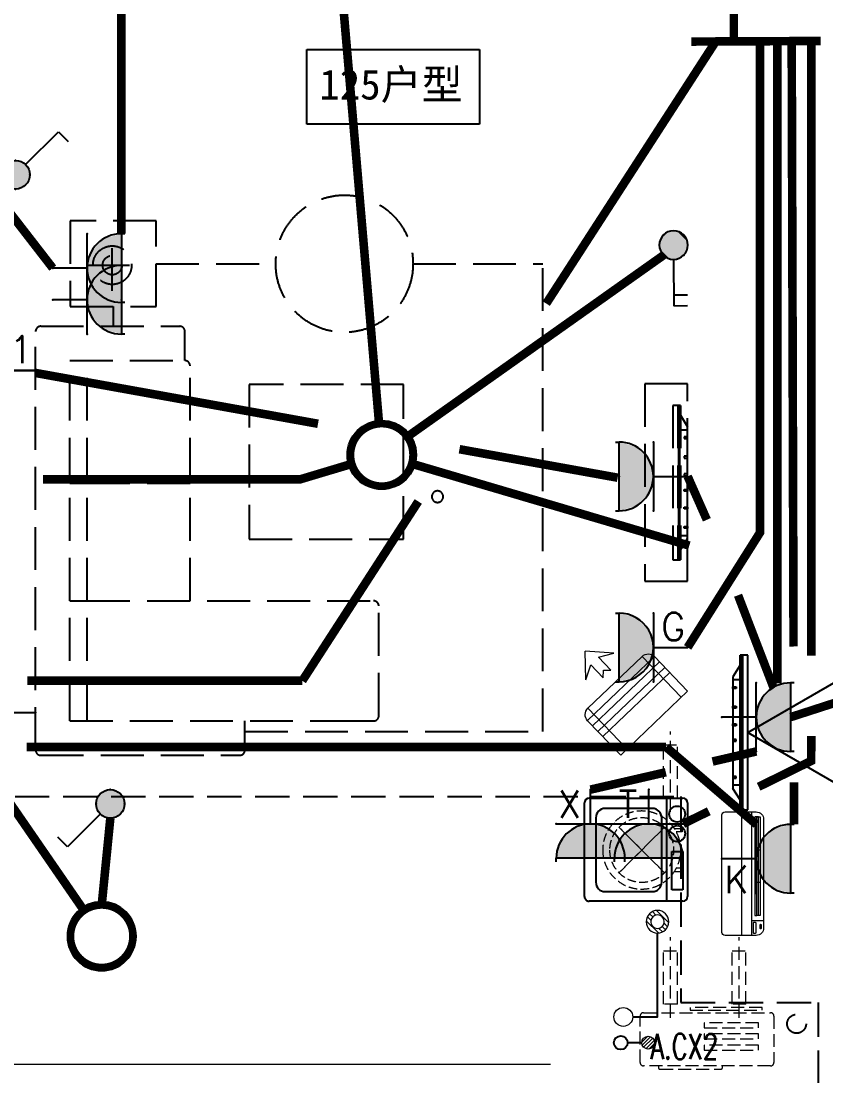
# Model space of a CAD drawing. Extents: x 3443499 to 7125205, y -1700016 to -264854.
# Drawn here: x 3694425 to 3699115, y -867712 to -861565 of the extents above; entities that cross this region are included whole.
import ezdxf
from ezdxf.enums import TextEntityAlignment as Align

# ---------------------------------------------------------------- set-up
doc = ezdxf.new("R2010")
doc.units = 0
doc.header["$LTSCALE"] = 1000
doc.header["$MEASUREMENT"] = 0
for name, pattern in [('$1$DASH', [0.35, 0.25, -0.1]), ('__DASH', [0.35, 0.25, -0.1]), ('A户型$0$DASH', [0.35, 0.25, -0.1]), ('DASH', [0.35, 0.25, -0.1]), ('HIDDEN', [0.375, 0.25, -0.125])]:
    doc.linetypes.add(name, pattern=pattern)
doc.layers.get('0').update_dxf_attribs({"linetype": 'CONTINUOUS'})
for name, color, linetype in [('!校对', 2, 'CONTINUOUS'), ('3.5方案汇报，与郭总、侯月琴确定户型_t8$0$2020.03.04 -1安徽标准化洋房户型(UA）_t8_t8$0$fur', 252, 'CONTINUOUS'), ('3.5方案汇报，与郭总、侯月琴确定户型_t8$0$2020.03.04 -1安徽标准化洋房户型(UA）_t8_t8$0$FURN', 252, 'CONTINUOUS'), ('5fur', 175, 'CONTINUOUS'), ('EQUIP-插座', 3, 'CONTINUOUS'), ('EQUIP-照明', 3, 'CONTINUOUS'), ('LVTRY', 252, 'CONTINUOUS'), ('TEL_TEXT', 7, 'CONTINUOUS'), ('VPIPE-凝结', 150, 'CONTINUOUS'), ('VPIPE-雨水', 4, 'DASH'), ('WIRE-照明', 2, 'CONTINUOUS')]:
    doc.layers.add(name, color=color, linetype=linetype)
for name, color, linetype, lineweight in [('EQUIP_地漏', 7, 'CONTINUOUS', 18), ('VPIPE-废水', 31, 'TG_F', 18), ('平面-看线', 252, 'CONTINUOUS', 15), ('平面-空调室内机', 176, 'CONTINUOUS', 9), ('平面-空调预留孔', 252, 'CONTINUOUS', 15)]:
    doc.layers.add(name, color=color, linetype=linetype, lineweight=lineweight)
doc.styles.add('_TCH_DIM', font='SIMPLEX', dxfattribs={"bigfont": 'GBCBIG'})
doc.styles.add('_TEL_DIM', font='SIMPLEX', dxfattribs={"width": 0.8, "height": 3.5, "bigfont": 'HZTXT'})
doc.styles.add('DIM_FONT', font='SIMPLEX', dxfattribs={"width": 0.7, "bigfont": 'GBCBIG'})
doc.styles.get("Standard").update_dxf_attribs({"font": 'gbenor.shx', "bigfont": 'gbcbig.shx'})
doc.styles.add('TG_LINETYPE', font='SIMPLEX', dxfattribs={"width": 0.8, "height": 3, "bigfont": 'HZTXT'})
doc.styles.add('黑体', font='simhei.ttf')
doc.linetypes.add('TG_F', pattern='A,2,-0.3,["F",TG_LINETYPE,S=0.1,R=0,X=-0.23,Y=-0.15],0', length=2.3)

# ---------------------------------------------------------------- blocks, each defined once
blk = doc.blocks.new('$equip$00001150')
at = {"const_width": 0.1}
blk.add_lwpolyline([(-0.45, 0, 1), (0.45, 0, 1)], format="xyb", close=True, dxfattribs=at)
blk.add_circle((0, 0), 0.5)
at = {"flags": 9}
blk.add_attdef('A', (0, 0), '', height=0.00002, dxfattribs=at)
blk = doc.blocks.new('$equip$00001962')
for p, q in [((0.147, 0.356), (0.625, 0.833)), ((0.625, 0.833), (0.766, 0.692))]:
    blk.add_line(p, q)
blk.add_circle((0, 0.208), 0.208)
for p in [(0, 0.417), (-0.208, 0.208), (0.208, 0.208), (0, 0)]:
    blk.add_point(p)
for points in [[(-0.18, 0.313), (0.18, 0.313), (-0.208, 0.208), (0.208, 0.208)], [(-0.104, 0.389), (0.104, 0.389), (-0.18, 0.313), (0.18, 0.313)], [(0, 0.417), (0, 0.417), (-0.104, 0.389), (0.104, 0.389)], [(-0.18, 0.104), (0.18, 0.104), (-0.208, 0.208), (0.208, 0.208)], [(-0.104, 0.028), (0.104, 0.028), (-0.18, 0.104), (0.18, 0.104)], [(0, 0), (0, 0), (-0.104, 0.028), (0.104, 0.028)]]:
    blk.add_solid(points)
at = {"layer": 'TEL_TEXT', "style": '_TEL_DIM', "flags": 1}
blk.add_attdef('A', text='', height=0.00002, dxfattribs=at).set_placement((0, 0), align=Align.MIDDLE_CENTER)
blk = doc.blocks.new('$equip$00001963')
for p, q in [((0.147, 0.356), (0.625, 0.833)), ((0.625, 0.833), (0.766, 0.692)), ((0.512, 0.72), (0.653, 0.579))]:
    blk.add_line(p, q)
blk.add_circle((0, 0.208), 0.208)
for p in [(0, 0.417), (-0.208, 0.208), (0.208, 0.208), (0, 0)]:
    blk.add_point(p)
for points in [[(-0.18, 0.313), (0.18, 0.313), (-0.208, 0.208), (0.208, 0.208)], [(-0.104, 0.389), (0.104, 0.389), (-0.18, 0.313), (0.18, 0.313)], [(0, 0.417), (0, 0.417), (-0.104, 0.389), (0.104, 0.389)], [(-0.18, 0.104), (0.18, 0.104), (-0.208, 0.208), (0.208, 0.208)], [(-0.104, 0.028), (0.104, 0.028), (-0.18, 0.104), (0.18, 0.104)], [(0, 0), (0, 0), (-0.104, 0.028), (0.104, 0.028)]]:
    blk.add_solid(points)
at = {"layer": 'TEL_TEXT', "style": '_TEL_DIM', "flags": 1}
blk.add_attdef('A', text='', height=0.00002, dxfattribs=at).set_placement((0, 0), align=Align.MIDDLE_CENTER)
blk = doc.blocks.new('$equip$00001237')
for p, q in [((-0.5, 1.05), (-0.5, 1)), ((-0.5, 1), (0.5, 1)), ((0.5, 1.05), (0.5, 1)), ((0.5, 0.5), (-0.5, 0.5)), ((0, 0.5), (0, 0))]:
    blk.add_line(p, q)
blk.add_arc((0, 1), 0.5, 180, 0)
for p in [(0, 1), (-0.5, 0.5), (0.5, 0.5), (0, 0)]:
    blk.add_point(p)
for points in [[(0.433, 0.75), (-0.433, 0.75), (0.5, 1), (-0.5, 1)], [(0.25, 0.567), (-0.25, 0.567), (0.433, 0.75), (-0.433, 0.75)], [(0, 0.5), (0, 0.5), (0.25, 0.567), (-0.25, 0.567)]]:
    blk.add_solid(points)
at = {"flags": 9}
blk.add_attdef('A', (0, 0), '', height=0.00002, dxfattribs=at)
blk = doc.blocks.new('$equip$00001764')
for p, q in [((-0.5, 1.05), (-0.5, 1)), ((-0.5, 1), (0.5, 1)), ((0.5, 1.05), (0.5, 1)), ((0.5, 0.5), (-0.5, 0.5)), ((0, 0.5), (0, 0))]:
    blk.add_line(p, q)
blk.add_arc((0, 1), 0.5, 180, 0)
for p in [(-0.5, 0.5), (0.5, 0.5), (0, 0)]:
    blk.add_point(p)
for points in [[(0.433, 0.75), (-0.433, 0.75), (0.5, 1), (-0.5, 1)], [(0.25, 0.567), (-0.25, 0.567), (0.433, 0.75), (-0.433, 0.75)], [(0, 0.5), (0, 0.5), (0.25, 0.567), (-0.25, 0.567)]]:
    blk.add_solid(points)
at = {"color": 7, "style": '_TEL_DIM'}
blk.add_attdef('$TEXT$', text='', height=0.4, dxfattribs=at).set_placement((0.303, 0.211), align=Align.MIDDLE_CENTER)
at = {"color": 7, "style": '_TEL_DIM', "flags": 1}
blk.add_attdef('A', text='', height=0.00002, dxfattribs=at).set_placement((0, 0), align=Align.MIDDLE_CENTER)
blk = doc.blocks.new('3.5方案汇报，与郭总、侯月琴确定户型_t8$0$2020.03.04 -1安徽标准化洋房户型(UA）_t8_t8$0$sdfgsdfgsdfg')
at = {"layer": '3.5方案汇报，与郭总、侯月琴确定户型_t8$0$2020.03.04 -1安徽标准化洋房户型(UA）_t8_t8$0$FURN'}
h = blk.add_hatch(dxfattribs=at)
h.set_pattern_fill('ANSI31', color=256, scale=100, angle=225, style=0)
h.set_pattern_definition([(360, (-130272.125, -44238.089), (4e-15, 9.152), [])])
h.paths.add_polyline_path([(-68957.8, -54984.3), (-68957.8, -54178.9), (-68972, -54178.9), (-68972, -54984.3)])
for p, q in [((-68997.5, -54581.6), (-70393.9, -53775.4)), ((-68957.8, -54178.9), (-68997.5, -54178.9)), ((-68997.5, -54178.9), (-68997.5, -54984.3)), ((-68972, -54178.9), (-68972, -54984.3)), ((-68957.8, -54178.9), (-68957.8, -54984.3)), ((-68957.8, -54230.8), (-68920, -54290.5)), ((-68920, -54872.7), (-68920, -54290.5)), ((-68957.8, -54306.5), (-68920, -54306.5)), ((-68937.6, -54343.1), (-68937.6, -54352.6)), ((-68920, -54343.1), (-68937.6, -54343.1)), ((-68920, -54352.6), (-68920, -54343.1)), ((-68937.6, -54352.6), (-68920, -54352.6)), ((-68937.6, -54444.2), (-68937.6, -54453.8)), ((-68920, -54444.2), (-68937.6, -54444.2)), ((-68937.6, -54453.8), (-68920, -54453.8)), ((-68920, -54453.8), (-68920, -54444.2)), ((-68937.6, -54536.4), (-68937.6, -54546)), ((-68920, -54536.4), (-68937.6, -54536.4)), ((-68937.6, -54546), (-68920, -54546)), ((-68920, -54546), (-68920, -54536.4)), ((-68997.5, -54581.6), (-70393.9, -55387.8)), ((-68937.6, -54626.8), (-68937.6, -54617.2)), ((-68937.6, -54617.2), (-68920, -54617.2)), ((-68920, -54617.2), (-68920, -54626.8)), ((-68920, -54626.8), (-68937.6, -54626.8)), ((-68937.6, -54719), (-68937.6, -54709.4)), ((-68937.6, -54709.4), (-68920, -54709.4)), ((-68920, -54719), (-68937.6, -54719)), ((-68920, -54709.4), (-68920, -54719)), ((-68937.6, -54820.1), (-68937.6, -54810.6)), ((-68937.6, -54810.6), (-68920, -54810.6)), ((-68920, -54820.1), (-68937.6, -54820.1)), ((-68920, -54810.6), (-68920, -54820.1)), ((-68957.8, -54856.7), (-68920, -54856.7)), ((-68957.8, -54932.4), (-68920, -54872.7)), ((-68997.5, -54984.3), (-68957.8, -54984.3))]:
    blk.add_line(p, q, dxfattribs=at)
blk = doc.blocks.new('A$C00A30745')
at = {"layer": '5fur', "color": 252, "linetype": 'A户型$0$DASH'}
for p, q in [((7202.1, 3114.4), (6702.1, 3114.4)), ((6702.1, 3114.4), (6702.1, 2614.4)), ((7202.1, 2614.4), (7202.1, 3114.4)), ((6946.9, 2706.1), (6946.9, 3006.1)), ((6796.9, 2856.1), (7096.9, 2856.1)), ((7202.1, 2864.4), (7899.4, 2864.4)), ((8699.4, 2864.4), (9456.7, 2864.4)), ((9456.7, 139.4), (9456.7, 2864.4)), ((6702.1, 2614.4), (7202.1, 2614.4)), ((6952.1, 2614.4), (6952.1, 2500)), ((6500, 30), (6500, 2470)), ((6530, 2500), (7340, 2500)), ((7370, 2300), (7370, 2470)), ((6700, 200), (6700, 2300)), ((6700, 2300), (7370, 2300)), ((6800, 200), (6800, 2300)), ((7400, 900), (7400, 2270)), ((8644.4, 2160.3), (7744.4, 2160.3)), ((7744.4, 2160.3), (7744.4, 1260.3)), ((8644.4, 1260.3), (8644.4, 2160.3)), ((10300, 2164.2), (10050, 2164.2)), ((10050, 2164.2), (10050, 1014.2)), ((10300, 1014.2), (10300, 2164.2)), ((10257.8, 2039.2), (10213.4, 2039.2)), ((10213.4, 2039.2), (10213.4, 1139.2)), ((10241.9, 2039.2), (10241.9, 1139.2)), ((10241.9, 2030.9), (10257.8, 2030.9)), ((10257.8, 2039.2), (10257.8, 1139.2)), ((10241.9, 2020.7), (10257.8, 2020.7)), ((10241.9, 2010.5), (10257.8, 2010.5)), ((10241.9, 2000.2), (10257.8, 2000.2)), ((10241.9, 1990), (10257.8, 1990)), ((10241.9, 1979.8), (10257.8, 1979.8)), ((10241.9, 1969.5), (10257.8, 1969.5)), ((10257.8, 1981.2), (10300, 1914.5)), ((10241.9, 1959.3), (10257.8, 1959.3)), ((10241.9, 1949.1), (10257.8, 1949.1)), ((10241.9, 1938.9), (10257.8, 1938.9)), ((10241.9, 1928.6), (10257.8, 1928.6)), ((10241.9, 1918.4), (10257.8, 1918.4)), ((10241.9, 1908.2), (10257.8, 1908.2)), ((10300, 1263.9), (10300, 1914.5)), ((10241.9, 1898), (10257.8, 1898)), ((10241.9, 1887.7), (10257.8, 1887.7)), ((10241.9, 1877.5), (10257.8, 1877.5)), ((10241.9, 1867.3), (10257.8, 1867.3)), ((10241.9, 1857), (10257.8, 1857)), ((10241.9, 1846.8), (10257.8, 1846.8)), ((10257.8, 1896.6), (10300, 1896.6)), ((10280.4, 1855.8), (10280.4, 1845.1)), ((10300, 1855.8), (10280.4, 1855.8)), ((10280.4, 1845.1), (10300, 1845.1)), ((10300, 1845.1), (10300, 1855.8)), ((10241.9, 1836.6), (10257.8, 1836.6)), ((10241.9, 1826.4), (10257.8, 1826.4)), ((10241.9, 1816.1), (10257.8, 1816.1)), ((10241.9, 1805.9), (10257.8, 1805.9)), ((10241.9, 1795.7), (10257.8, 1795.7)), ((10241.9, 1785.5), (10257.8, 1785.5)), ((10241.9, 1775.2), (10257.8, 1775.2)), ((10241.9, 1765), (10257.8, 1765)), ((10241.9, 1754.8), (10257.8, 1754.8)), ((10241.9, 1744.5), (10257.8, 1744.5)), ((10241.9, 1734.3), (10257.8, 1734.3)), ((10241.9, 1724.1), (10257.8, 1724.1)), ((10280.4, 1742.7), (10280.4, 1732)), ((10300, 1742.7), (10280.4, 1742.7)), ((10280.4, 1732), (10300, 1732)), ((10300, 1732), (10300, 1742.7)), ((10241.9, 1713.9), (10257.8, 1713.9)), ((10241.9, 1703.6), (10257.8, 1703.6)), ((10241.9, 1693.4), (10257.8, 1693.4)), ((10241.9, 1683.2), (10257.8, 1683.2)), ((10241.9, 1673), (10257.8, 1673)), ((10241.9, 1662.7), (10257.8, 1662.7)), ((10241.9, 1652.5), (10257.8, 1652.5)), ((10241.9, 1642.3), (10257.8, 1642.3)), ((10241.9, 1632), (10257.8, 1632)), ((10241.9, 1621.8), (10257.8, 1621.8)), ((10241.9, 1611.6), (10257.8, 1611.6)), ((10241.9, 1601.4), (10257.8, 1601.4)), ((10280.4, 1639.6), (10280.4, 1628.9)), ((10300, 1639.6), (10280.4, 1639.6)), ((10280.4, 1628.9), (10300, 1628.9)), ((10300, 1628.9), (10300, 1639.6)), ((6700, 1585), (6800, 1585)), ((6800, 1585), (7400, 1585)), ((10241.9, 1591.1), (10257.8, 1591.1)), ((10241.9, 1580.9), (10257.8, 1580.9)), ((10241.9, 1570.7), (10257.8, 1570.7)), ((10241.9, 1560.5), (10257.8, 1560.5)), ((10241.9, 1550.2), (10257.8, 1550.2)), ((10241.9, 1540), (10257.8, 1540)), ((10280.4, 1538.7), (10280.4, 1549.4)), ((10280.4, 1549.4), (10300, 1549.4)), ((10300, 1538.7), (10280.4, 1538.7)), ((10300, 1549.4), (10300, 1538.7)), ((10241.9, 1529.8), (10257.8, 1529.8)), ((10241.9, 1519.5), (10257.8, 1519.5)), ((10241.9, 1509.3), (10257.8, 1509.3)), ((10241.9, 1499.1), (10257.8, 1499.1)), ((10241.9, 1488.9), (10257.8, 1488.9)), ((10241.9, 1478.6), (10257.8, 1478.6)), ((10241.9, 1468.4), (10257.8, 1468.4)), ((10241.9, 1458.2), (10257.8, 1458.2)), ((10241.9, 1448), (10257.8, 1448)), ((10241.9, 1437.7), (10257.8, 1437.7)), ((10241.9, 1427.5), (10257.8, 1427.5)), ((10241.9, 1417.3), (10257.8, 1417.3)), ((10280.4, 1435.7), (10280.4, 1446.4)), ((10280.4, 1446.4), (10300, 1446.4)), ((10300, 1435.7), (10280.4, 1435.7)), ((10300, 1446.4), (10300, 1435.7)), ((10241.9, 1407), (10257.8, 1407)), ((10241.9, 1396.8), (10257.8, 1396.8)), ((10241.9, 1386.6), (10257.8, 1386.6)), ((10241.9, 1376.4), (10257.8, 1376.4)), ((10241.9, 1366.1), (10257.8, 1366.1)), ((10241.9, 1355.9), (10257.8, 1355.9)), ((10241.9, 1345.7), (10257.8, 1345.7)), ((10241.9, 1335.4), (10257.8, 1335.4)), ((10241.9, 1325.2), (10257.8, 1325.2)), ((10241.9, 1315), (10257.8, 1315)), ((10241.9, 1304.8), (10257.8, 1304.8)), ((10241.9, 1294.5), (10257.8, 1294.5)), ((10280.4, 1322.6), (10280.4, 1333.3)), ((10280.4, 1333.3), (10300, 1333.3)), ((10300, 1322.6), (10280.4, 1322.6)), ((10300, 1333.3), (10300, 1322.6)), ((7744.4, 1260.3), (8644.4, 1260.3)), ((10241.9, 1284.3), (10257.8, 1284.3)), ((10241.9, 1274.1), (10257.8, 1274.1)), ((10241.9, 1263.9), (10257.8, 1263.9)), ((10241.9, 1253.6), (10257.8, 1253.6)), ((10241.9, 1243.4), (10257.8, 1243.4)), ((10241.9, 1233.2), (10257.8, 1233.2)), ((10257.8, 1281.7), (10300, 1281.7)), ((10257.8, 1197.1), (10300, 1263.9)), ((10241.9, 1222.9), (10257.8, 1222.9)), ((10241.9, 1212.7), (10257.8, 1212.7)), ((10241.9, 1202.5), (10257.8, 1202.5)), ((10241.9, 1192.3), (10257.8, 1192.3)), ((10241.9, 1182), (10257.8, 1182)), ((10241.9, 1171.8), (10257.8, 1171.8)), ((10213.4, 1139.2), (10257.8, 1139.2)), ((10241.9, 1161.6), (10257.8, 1161.6)), ((10241.9, 1151.4), (10257.8, 1151.4)), ((10241.9, 1141.1), (10257.8, 1141.1)), ((10050, 1014.2), (10300, 1014.2)), ((6700, 900), (6800, 900)), ((6800, 900), (8470, 900)), ((8500, 230), (8500, 870)), ((6700, 200), (8347.3, 200)), ((7720, 30), (7720, 200)), ((8347.3, 200), (8470, 200)), ((7720, 139.4), (9456.7, 139.4)), ((6530, 0), (7690, 0))]:
    blk.add_line(p, q, dxfattribs=at)
for centre, radius in [((8299.4, 2864.4), 400), ((6946.9, 2856.1), 112.5), ((6946.9, 2856.1), 56.2)]:
    blk.add_circle(centre, radius, dxfattribs=at)
for centre, start, end in [((6530, 2470), 90, 180), ((7340, 2470), 0, 90), ((7370, 2270), 0, 90), ((8470, 870), 0, 90), ((8470, 230), 270, 0), ((6530, 30), 180, 270), ((7690, 30), 270, 0)]:
    blk.add_arc(centre, 30, start, end, dxfattribs=at)
blk = doc.blocks.new('$TwtSys$00000543')
at = {"color": 252}
for p, q in [((-93.6, -8.5), (8.5, 93.6)), ((-8.5, -93.6), (93.6, 8.5)), ((12.5, 55), (41.7, 84.2)), ((39.9, 39.9), (66.5, 66.5)), ((55, 12.5), (84.2, 41.7)), ((-84.2, -41.7), (-55, -12.5)), ((-66.5, -66.5), (-39.9, -39.9)), ((-41.7, -84.2), (-12.5, -55))]:
    blk.add_line(p, q, dxfattribs=at)
for radius in [94, 56.4]:
    blk.add_circle((0, 0), radius, dxfattribs=at)
blk = doc.blocks.new('dnfhfn')
at = {"color": 252, "linetype": '$1$DASH', "ltscale": 0.2}
for p, q in [((101.9, 462.7, 0), (121.9, 462.7, 0)), ((101.9, 417.2, 0), (101.9, 462.7, 0)), ((121.9, 462.7, 0), (121.9, 429, 0)), ((353.1, 462.7, 0), (333.1, 462.7, 0)), ((333.1, 462.7, 0), (333.1, 429, 0)), ((353.1, 417.2, 0), (353.1, 462.7, 0))]:
    blk.add_line(p, q, dxfattribs=at)
at = {"color": 252, "linetype": '$1$DASH', "ltscale": 0.2, "elevation": 0}
for points in [[(94.9, 360.1), (94.9, 360.1), (360.1, 94.9), (360.1, 94.9)], [(360.1, 360.1), (94.9, 94.9), (94.9, 94.9), (360.1, 360.1)]]:
    blk.add_lwpolyline(points, close=True, dxfattribs=at)
at = {"color": 252, "linetype": '$1$DASH', "ltscale": 0.2}
for radius in [227.5, 187.5]:
    blk.add_circle((227.5, 227.5, 0), radius, dxfattribs=at)
blk = doc.blocks.new('$TwtSys$00000141')
at = {"color": 1}
for p, q in [((-47.1, 3.8), (-5, 45.9)), ((-47.1, 3.8), (-5, 45.9)), ((-43.6, -17.5), (17.5, 43.6)), ((-43.6, -17.5), (17.5, 43.6)), ((-33.2, -33.2), (33.2, 33.2)), ((-33.2, -33.2), (33.2, 33.2)), ((-16.2, -43.5), (43.8, 16.4)), ((-16.2, -43.5), (43.8, 16.4)), ((5.7, -46.1), (46.1, -5.7)), ((5.7, -46.1), (46.1, -5.7))]:
    blk.add_line(p, q, dxfattribs=at)
blk.add_circle((0, 0), 47, dxfattribs=at)
blk.add_circle((0, 0), 47, dxfattribs=at)
blk = doc.blocks.new('fergve')
at = {"layer": '平面-空调预留孔', "color": 8, "linetype": 'DASH', "ltscale": 0.3}
for p, q in [((119062.7, 54987.6), (119062.7, 54977.6)), ((119072.7, 54967.6), (119425.6, 54967.6)), ((119435.6, 54977.6), (119435.6, 54987.6))]:
    blk.add_line(p, q, dxfattribs=at)
for points in [[(119666.7, 55326.8), (119246.8, 55326.8), (119246.8, 55311.6), (119666.7, 55311.6)], [(119645.5, 55239.2), (119330, 55239.2), (119330, 55210.2), (119645.5, 55210.2)], [(119645.5, 55173.4), (119330, 55173.4), (119330, 55144.4), (119645.5, 55144.4)], [(119645.5, 55107.6), (119330, 55107.6), (119330, 55078.6), (119645.5, 55078.6)]]:
    blk.add_lwpolyline(points, close=True, dxfattribs=at)
blk.add_lwpolyline([(119715.9, 54987.6), (118975.9, 54987.6, -0.414214), (118955.9, 55007.6), (118955.9, 55277.6, -0.414214), (118975.9, 55297.6), (119715.9, 55297.6, -0.414214), (119735.9, 55277.6), (119735.9, 55007.6, -0.414214)], format="xyb", close=True, dxfattribs=at)
for centre, start, end in [((119072.7, 54977.6), 180, 270), ((119425.6, 54977.6), 270, 0)]:
    blk.add_arc(centre, 10, start, end, dxfattribs=at)
at = {"layer": '平面-空调预留孔', "color": 8, "linetype": 'DASH', "ltscale": 0.3, "style": '_TCH_DIM', "width": 0.705882}
blk.add_text('A.CX2', height=146.88, dxfattribs=at).set_placement((119015.3, 55027.3))
blk = doc.blocks.new('dasdasf1sa2f31as32f')
at = {"color": 8}
for p, q in [((-116, 585.6), (43.3, 640.5)), ((82.7, 476.6), (43.3, 640.5)), ((-22.8, 585.5), (-116, 585.6)), ((-22.8, 585.5), (-73.4, 493.2)), ((32.4, 555.1), (-18.1, 462.9)), ((82.7, 476.6), (32.4, 555.1)), ((-473.5, 259.7), (-339.5, 504)), ((-269.8, 524.3), (-427.7, 236.5)), ((134.6, 245.5), (-338.8, 505.1)), ((-269.8, 524.3), (113.7, 314)), ((-31.3, 504.4), (-73.4, 493.2)), ((-18.1, 462.9), (-31.3, 504.4)), ((114.7, 208.4), (-359.1, 468.2)), ((72.3, 131.9), (-401.1, 391.6)), ((92.6, 168.8), (-380.9, 428.5)), ((113.7, 314), (-44.2, 26.2)), ((0, 0), (-473.5, 259.7)), ((134, 244.4), (0, 0))]:
    blk.add_line(p, q, dxfattribs=at)
for centre, start, end in [((-294.5, 479.4), 61.25933, 151.25933), ((89, 269), 331.25933, 61.25933)]:
    blk.add_arc(centre, 51.3, start, end, dxfattribs=at)
blk = doc.blocks.new('dongkong')
at = {"layer": '平面-空调预留孔', "color": 8, "linetype": 'HIDDEN', "ltscale": 0.3}
for p, q in [((-603796, 210899.9), (-603796, 210431.5)), ((-603836, 210821), (-603836, 210510.8)), ((-603836, 210821), (-603756, 210821)), ((-603756, 210821), (-603756, 210510.8))]:
    blk.add_line(p, q, dxfattribs=at)
blk.add_lwpolyline([(-603756, 210510.8), (-603836, 210510.8)], dxfattribs=at)
blk = doc.blocks.new('A$C001338C2')
at = {"color": 8}
for p, q in [((0, 248.6), (0, 22)), ((845, 303.6), (55, 303.6)), ((109.1, 214.8), (109.1, 303.6)), ((900, 22), (900, 248.6)), ((22, 0), (878, 0))]:
    blk.add_line(p, q, dxfattribs=at)
at = {"color": 8, "lineweight": 5}
for p, q in [((864.6, 278.7), (144.5, 278.7)), ((144.5, 278.7), (144.5, 265.8)), ((387, 278.7), (144.5, 278.7)), ((144.5, 278.7), (144.5, 252.9)), ((144.5, 265.8), (864.6, 265.8)), ((144.5, 239.9), (144.5, 252.9)), ((144.5, 252.9), (864.6, 252.9)), ((864.6, 239.9), (144.5, 239.9)), ((387, 239.9), (387, 278.7)), ((622, 239.9), (387, 239.9)), ((864.6, 278.7), (622, 278.7)), ((622, 278.7), (622, 239.9)), ((864.6, 252.9), (864.6, 278.7)), ((864.6, 265.8), (864.6, 239.9)), ((900, 214.8), (0, 214.8)), ((900, 143.2), (0, 143.2))]:
    blk.add_line(p, q, dxfattribs=at)
at = {"color": 8}
for points in [[(89.2, 226.4), (22.2, 226.4, -0.414214), (16.7, 231.9), (16.7, 243.1, -0.414214), (22.2, 248.6), (89.2, 248.6, -0.414214), (94.7, 243.1), (94.7, 231.9, -0.414214)], [(73.1, 275), (56.8, 275, -0.414214), (51.3, 280.5), (51.3, 283.4, -0.414214), (56.8, 288.9), (73.1, 288.9, -0.414214), (78.6, 283.4), (78.6, 280.5, -0.414214)]]:
    blk.add_lwpolyline(points, format="xyb", close=True, dxfattribs=at)
for centre, radius, start, end in [((55, 248.6), 55, 90, 180), ((845, 248.6), 55, 360, 90), ((22, 22), 22, 180, 270), ((878, 22), 22, 270, 360)]:
    blk.add_arc(centre, radius, start, end, dxfattribs=at)
blk = doc.blocks.new('A$C25274923')
at = {"color": 252}
for p, q in [((8181.5, 8013.6), (9187.5, 8013.6)), ((8181.5, 7577.6), (8181.5, 8013.6)), ((9187.5, 8013.6), (9187.5, 7577.6)), ((9187.5, 7577.6), (8181.5, 7577.6)), ((10308.5, 3340), (10371.8, 3340)), ((10308.5, 3115.5), (10308.5, 3340)), ((10371.8, 3340), (10371.8, 3115.5)), ((10371.8, 3115.5), (10308.5, 3115.5))]:
    blk.add_line(p, q, dxfattribs=at)
at = {"color": 252, "linetype": 'DASH', "ltscale": 0.8}
for p, q in [((2840, 3660), (10359.9, 3660)), ((10359.9, 3660), (10359.9, 2460)), ((10359.9, 2460), (11160, 2460)), ((11160, 2460), (11160, 1860))]:
    blk.add_line(p, q, dxfattribs=at)
at = {"color": 252, "linetype": '__DASH'}
for start, end in [(90, 270), (270, 90)]:
    blk.add_arc((8942.2, 5407.1), 33.3, start, end, dxfattribs=at)
at = {"layer": 'LVTRY', "color": 252}
for p, q in [((9826.4, 3649.7), (10372.8, 3649.7)), ((10277.2, 3649.7), (10277.2, 3049.1)), ((9799.2, 3076.7), (9799.2, 3622.1)), ((10194.8, 3590.3), (9918.9, 3590.3)), ((10400, 3622.1), (10400, 3076.7)), ((9864.9, 3535.6), (9864.9, 3160.1)), ((10248.7, 3160.1), (10248.7, 3535.6)), ((9918.9, 3105.4), (10194.8, 3105.4)), ((10372.8, 3049.1), (9826.4, 3049.1))]:
    blk.add_line(p, q, dxfattribs=at)
for centre, major_axis, start_param, end_param in [((9826.4, 3622.1), (0, 27.6), 0, 1.570796), ((10372.8, 3622.1), (0, 27.6), -1.570796, 0), ((9918.9, 3535.6), (0, 54.7), 0, 1.570796), ((10194.8, 3535.6), (0, 54.7), 4.712389, 6.283185), ((10338.6, 3557.4), (0, 46.9), 1.570796327116953, 7.85398163429654), ((10338.6, 3443.3), (0, 46.9), 1.570796327130222, 7.853981634309808), ((9918.9, 3160.1), (0, 54.7), 1.570796, 3.141593), ((10194.8, 3160.1), (0, 54.7), 3.141593, 4.712389), ((9826.4, 3076.7), (0, 27.6), 1.570796, 3.141593), ((10372.8, 3076.7), (0, 27.6), 3.141593, 4.712389)]:
    blk.add_ellipse(centre, major_axis=major_axis, ratio=0.986385, start_param=start_param, end_param=end_param, dxfattribs=at)
at = {"layer": 'VPIPE-凝结', "color": 252, "ltscale": 0.1}
for points in [[(10080, 2375), (10224.1, 2375), (10224.1, 2864.2)], [(10132.4, 2225), (10050, 2225)]]:
    blk.add_lwpolyline(points, dxfattribs=at)
at = {"layer": 'VPIPE-凝结', "color": 252}
blk.add_circle((10010, 2225), 40, dxfattribs=at)
at = {"layer": 'VPIPE-废水', "color": 252}
blk.add_circle((10025, 2375), 55, dxfattribs=at)
at = {"layer": 'VPIPE-雨水', "color": 252}
blk.add_circle((11035, 2335), 55, dxfattribs=at)
at = {"layer": '平面-看线', "color": 252}
blk.add_line((3700, 2100), (9600, 2100), dxfattribs=at)
at = {"color": 252}
blk.add_blockref('A$C00A30745', (100, 3900), dxfattribs=at)
at = {"layer": 'EQUIP_地漏', "color": 252, "xscale": -0.7000000000000001, "yscale": 0.7000000000000001, "zscale": 0.7}
blk.add_blockref('$TwtSys$00000543', (10224.1, 2930), dxfattribs=at)
at = {"layer": 'EQUIP_地漏', "color": 252, "xscale": -0.8, "yscale": -0.8, "zscale": 0.8, "rotation": 180}
blk.add_blockref('$TwtSys$00000141', (10170, 2225), dxfattribs=at)
at = {"layer": '平面-空调室内机', "color": 252, "ltscale": 0.3, "rotation": 180}
for p in [(-593496.1, 214470.7), (-593496.1, 213270.8), (-593096, 213270.8)]:
    blk.add_blockref('dongkong', p, dxfattribs=at)
at = {"layer": '平面-空调预留孔', "color": 252, "xscale": -1}
for name, p, rotation in [('dasdasf1sa2f31as32f', (10009.8, 3900), 15.00000000331026), ('dnfhfn', (9904.9, 3120.3, 0), 270)]:
    blk.add_blockref(name, p, dxfattribs=dict(at, rotation=rotation))
at = {"layer": '平面-空调预留孔', "color": 252, "xscale": -0.800000000046565, "yscale": 0.800000000046565, "zscale": 0.800000000046565, "rotation": 269.9999997665698}
blk.add_blockref('A$C001338C2', (10600.1, 2850), dxfattribs=at)
at = {"layer": '平面-空调预留孔', "color": 252}
blk.add_blockref('fergve', (-108833, -52897.6), dxfattribs=at)
at = {"color": 252, "style": '黑体'}
blk.add_text('125户型', height=175, dxfattribs=at).set_placement((8253.6, 7721.5))
at = {"layer": 'LVTRY', "color": 252, "style": 'DIM_FONT', "text_generation_flag": 4, "width": 0.8, "flags": 9}
for tag, p in [('XSIZE', (10837.5, 12299)), ('YSIZE', (10837.5, 12299)), ('XSIZE', (38237.5, 12299)), ('YSIZE', (38237.5, 12299)), ('XSIZE', (38237.7, 12299)), ('YSIZE', (38237.7, 12299))]:
    blk.add_attdef(tag, p, '', height=0.5, rotation=90.00001, dxfattribs=at)
at = {"layer": 'LVTRY', "color": 252, "style": 'DIM_FONT', "width": 0.8, "flags": 9}
for tag, p in [('XSIZE', (16562.5, 12299)), ('YSIZE', (16562.5, 12299)), ('XSIZE', (43962.5, 12299)), ('YSIZE', (43962.5, 12299)), ('XSIZE', (43962.7, 12299)), ('YSIZE', (43962.7, 12299))]:
    blk.add_attdef(tag, p, '', height=0.5, rotation=89.99999, dxfattribs=at)

msp = doc.modelspace()

# ---------------------------------------------------------------- linework, layer by layer
at = {"layer": 'WIRE-照明', "color": 2, "const_width": 50}
for points in [[(3695008.2, -862804.9), (3695008.3, -860925.5)], [(3698578.4, -861687), (3698578.4, -861084.9)], [(3696509.3, -863894.1), (3696282, -861243.9)], [(3698330, -861684.7), (3699083.5, -861681.3)], [(3698831.2, -865424), (3698831.2, -861678.1)], [(3698915.5, -861682.1), (3698926.2, -865210)], [(3698168.1, -862930.1), (3696853.5, -863861.5)], [(3696853.5, -863861.5), (3696689.5, -863977.7)], [(3694551.4, -864236.4), (3696049.3, -864236.4), (3696334.8, -864150.8)], [(3696718.2, -864149.9), (3698318.8, -864622.1)], [(3698309.1, -864218.7), (3698421, -864471.7)], [(3696063.3, -865409.8), (3696739.2, -864364.7)], [(3698602.8, -864911.3), (3698809.1, -865448.5)], [(3698909.1, -865621.7), (3699723.9, -865358.3)], [(3698183.6, -865796.3), (3698709.2, -866247)], [(3698454.3, -865880.3), (3698709.1, -865821.7)], [(3697743.2, -866043.9), (3698181.8, -865943)], [(3694780.8, -866733.7), (3694272.7, -865996.3)], [(3698928.7, -866002.1), (3698929.4, -866247)], [(3694894.2, -866718.4), (3694944.6, -866210.6)]]:
    msp.add_lwpolyline(points, dxfattribs=at)
at = {"layer": 'WIRE-照明', "const_width": 50}
for points in [[(3697485.1, -863211.4), (3698471, -861687)], [(3698309.1, -865215.2), (3698730.3, -864546.9), (3698730.3, -861678.5)], [(3699029.4, -865263), (3699029.4, -861698.6)], [(3698722.8, -866027.4), (3699029, -865876.9), (3699029, -865876.9), (3699029.4, -865732.4)], [(3698282.4, -866243.9), (3698432.6, -866170.1)]]:
    msp.add_lwpolyline(points, dxfattribs=at)

# ---------------------------------------------------------------- block references
at = {"layer": '3.5方案汇报，与郭总、侯月琴确定户型_t8$0$2020.03.04 -1安徽标准化洋房户型(UA）_t8_t8$0$fur', "xscale": 1.1175, "yscale": 1.1175, "zscale": 1.1175, "rotation": 180}
msp.add_blockref('3.5方案汇报，与郭总、侯月琴确定户型_t8$0$2020.03.04 -1安徽标准化洋房户型(UA）_t8_t8$0$sdfgsdfgsdfg', (3621554.4, -926706.3), dxfattribs=at)
at = {"layer": 'EQUIP-插座', "color": 2}
for name, p, xscale, yscale, zscale, rotation in [('$equip$00001237', (3694609.1, -863004.9), 400.0000000000008, 400.0000000000008, 400.0000000000008, 269.9999924865657), ('$equip$00001237', (3694609.1, -863189.6), 400.0000000000008, 400.0000000000008, 400.0000000000008, 269.9999924865657), ('$equip$00001237', (3694509.1, -863600.5), 400.0000000000008, 400.0000000000008, 400.0000000000008, 89.99999248656573), ('$equip$00001237', (3698309.1, -864218.7), 400, 400, 400, 90.000000041201), ('$equip$00001764', (3698509.1, -865621.7), 400.0000000000008, 400.0000000000008, 400.0000000000008, 269.9999924865657)]:
    msp.add_blockref(name, p, dxfattribs=dict(at, xscale=xscale, yscale=yscale, zscale=zscale, rotation=rotation))
at = {"layer": 'EQUIP-插座', "color": 6}
ref = msp.add_blockref('$equip$00001764', (3694509.1, -863600.8), dxfattribs=dict(at, xscale=400.0000000000005, yscale=400.0000000000005, zscale=400.0000000000005, rotation=89.99999248653842))
ref.add_attrib('$TEXT$', '1', dxfattribs={"layer": '0', "color": 7, "height": 160, "style": '_TEL_DIM'}).set_placement((3694424.7, -863479.6), align=Align.MIDDLE_CENTER)
at = {"layer": 'EQUIP-插座', "color": 2}
ref = msp.add_blockref('$equip$00001764', (3698309.1, -865215.2), dxfattribs=dict(at, xscale=400.0000000000008, yscale=400.0000000000008, zscale=400.0000000000008, rotation=89.99999248658355))
ref.add_attrib('$TEXT$', 'G', dxfattribs={"layer": '0', "color": 7, "height": 160, "style": '_TEL_DIM'}).set_placement((3698224.7, -865094), align=Align.MIDDLE_CENTER)
ref = msp.add_blockref('$equip$00001764', (3697743.2, -866043.9), dxfattribs=dict(at, xscale=399.9999999999999, yscale=399.9999999999999, zscale=399.9999999999999, rotation=179.999935280925))
ref.add_attrib('$TEXT$', 'X', dxfattribs={"layer": '0', "color": 7, "height": 160, "style": '_TEL_DIM'}).set_placement((3697622, -866128.3), align=Align.MIDDLE_CENTER)
ref = msp.add_blockref('$equip$00001764', (3698082.4, -866043.9), dxfattribs=dict(at, xscale=400, yscale=400, zscale=400, rotation=179.9999999175242))
ref.add_attrib('$TEXT$', 'T', dxfattribs={"layer": '0', "color": 1, "height": 160, "style": '_TEL_DIM'}).set_placement((3697961.1, -866128.3), align=Align.MIDDLE_CENTER)
ref = msp.add_blockref('$equip$00001764', (3698509.2, -866447), dxfattribs=dict(at, xscale=400, yscale=400, zscale=400, rotation=269.9999956682065))
ref.add_attrib('$TEXT$', 'K', dxfattribs={"layer": '0', "color": 7, "height": 160, "style": '_TEL_DIM'}).set_placement((3698593.6, -866568.3), align=Align.MIDDLE_CENTER)
at = {"layer": 'EQUIP-照明', "color": 1, "xscale": 400, "yscale": 400, "zscale": 400}
for name, p in [('$equip$00001962', (3694392.1, -862543.9)), ('$equip$00001150', (3696526.4, -864093.3))]:
    msp.add_blockref(name, p, dxfattribs=at)
at = {"layer": 'EQUIP-照明', "color": 1, "zscale": 400}
for name, p, xscale, yscale, rotation in [('$equip$00001963', (3698285.2, -862811.5), -400.0000000000001, 400.0000000000001, 135.3576651279439), ('$equip$00001962', (3694944.6, -866043.9), 400, 400, 180)]:
    msp.add_blockref(name, p, dxfattribs=dict(at, xscale=xscale, yscale=yscale, rotation=rotation))
at = {"layer": 'EQUIP-照明', "color": 2, "xscale": -400, "yscale": 400, "zscale": 400, "rotation": 359.9999999405916}
msp.add_blockref('$equip$00001150', (3694894.2, -866898.4), dxfattribs=at)

# ---------------------------------------------------------------- next in the draw order: block references
at = {"layer": '!校对'}
msp.add_blockref('A$C25274923', (3687909.1, -869743.9), dxfattribs=at)

# ---------------------------------------------------------------- next in the draw order: linework, layer by layer
at = {"layer": 'WIRE-照明', "color": 2, "const_width": 50}
for points in [[(3694609.1, -863004.9), (3694305.6, -862613)], [(3694509.1, -863615.9), (3696154.9, -863912)], [(3696979.2, -864060.3), (3697901.2, -864226.3)], [(3694461.7, -865409.8), (3696063.3, -865409.8)], [(3694456.6, -865796.3), (3698183.6, -865796.3)]]:
    msp.add_lwpolyline(points, dxfattribs=at)

# ---------------------------------------------------------------- next in the draw order: block references
at = {"layer": 'EQUIP-插座', "xscale": 400, "yscale": 400, "zscale": 400, "rotation": 90}
msp.add_blockref('$equip$00001237', (3694509.1, -865594.5), dxfattribs=at)

doc.saveas('drawing.dxf')
